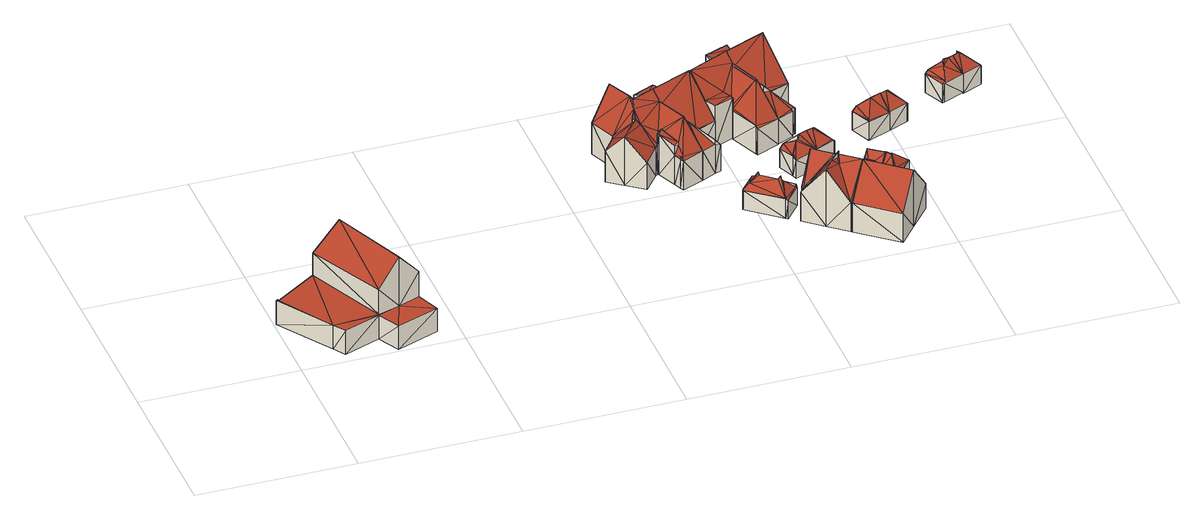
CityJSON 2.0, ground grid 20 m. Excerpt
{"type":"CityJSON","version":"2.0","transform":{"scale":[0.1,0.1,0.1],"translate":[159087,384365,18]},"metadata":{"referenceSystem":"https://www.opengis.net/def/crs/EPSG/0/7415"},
"CityObjects":{
"building1":{"type":"Building","attributes":{"oorspronkelijk_bouwjaar":1928,"status":"Pand in gebruik","geconstateerd":false,"h_maaiveld":18.43,"dak_type":"slanted","pw_datum":"2016-12-01","pw_actueel":"yes","pw_bron":"ahn3","reconstructie_methode":"tudelft3d-geoflow","versie_methode":"v21.03.1","kas_warenhuis":false,"ondergronds_type":"above ground","lod11_replace":false,"reconstruction_skipped":false},"geometry":[{"type":"Solid","lod":"2.2","boundaries":[[[[0,1,2]],[[3,1,4]],[[3,5,1]],[[5,2,1]],[[6,7,5]],[[8,9,10]],[[10,11,7]],[[8,10,7]],[[11,2,5]],[[7,11,5]],[[12,7,13]],[[13,7,6]],[[14,9,8]],[[15,14,8]],[[16,11,10]],[[17,16,10]],[[18,4,1]],[[19,18,1]],[[20,3,18]],[[18,3,4]],[[21,0,2]],[[22,21,2]],[[15,8,12]],[[12,8,7]],[[17,10,9]],[[14,17,9]],[[23,19,21]],[[21,19,0]],[[0,19,1]],[[24,25,23]],[[23,25,19]],[[22,2,26]],[[26,2,16]],[[16,2,11]],[[26,16,27]],[[28,26,27]],[[28,27,25]],[[24,28,25]],[[29,5,20]],[[20,5,3]],[[13,6,29]],[[29,6,5]],[[22,24,21]],[[21,24,23]],[[14,15,17]],[[13,29,12]],[[12,29,27]],[[18,19,25]],[[18,25,20]],[[25,29,20]],[[27,29,25]],[[16,12,27]],[[17,12,16]],[[15,12,17]],[[26,28,22]],[[22,28,24]]]],"semantics":{"surfaces":[{"type":"GroundSurface"},{"type":"WallSurface"},{"type":"RoofSurface"}],"values":[[0,0,0,0,0,0,0,0,0,0,1,1,1,1,1,1,1,1,1,1,1,1,1,1,1,1,1,1,1,1,1,1,1,1,1,1,1,1,1,1,1,1,2,2,2,2,2,2,2,2,2,2,2,2,2,2]]}}]},
"building2":{"type":"Building","attributes":{"oorspronkelijk_bouwjaar":1928,"status":"Pand in gebruik","geconstateerd":false,"h_maaiveld":18.33,"dak_type":"slanted","pw_datum":"2016-12-01","pw_actueel":"yes","pw_bron":"ahn3","reconstructie_methode":"tudelft3d-geoflow","versie_methode":"v21.03.1","kas_warenhuis":false,"ondergronds_type":"above ground","lod11_replace":false,"reconstruction_skipped":false},"geometry":[{"type":"Solid","lod":"2.2","boundaries":[[[[30,31,32]],[[31,33,32]],[[34,30,32]],[[35,36,37]],[[38,39,40]],[[31,30,41]],[[30,34,42]],[[34,43,42]],[[44,45,34]],[[45,36,35]],[[45,35,34]],[[34,35,43]],[[42,43,46]],[[43,47,46]],[[47,48,46]],[[38,48,47]],[[38,40,48]],[[49,38,47]],[[50,49,47]],[[51,39,38]],[[49,51,38]],[[52,37,53]],[[53,37,36]],[[54,55,56]],[[57,58,59]],[[60,61,51]],[[51,40,39]],[[51,61,40]],[[50,47,43]],[[62,50,43]],[[63,64,65]],[[65,64,66]],[[62,43,35]],[[67,62,35]],[[68,41,30]],[[69,68,30]],[[70,31,68]],[[68,31,41]],[[71,34,72]],[[72,34,32]],[[73,74,75]],[[72,32,33]],[[76,72,33]],[[55,54,77]],[[78,79,77]],[[80,75,53]],[[67,35,52]],[[52,35,37]],[[81,82,83]],[[84,81,83]],[[85,48,61]],[[61,48,40]],[[80,53,45]],[[86,80,45]],[[45,53,36]],[[57,59,73]],[[73,59,74]],[[76,33,31]],[[70,76,31]],[[69,30,42]],[[66,69,42]],[[87,44,34]],[[71,87,34]],[[88,83,89]],[[79,78,90]],[[86,45,87]],[[87,45,44]],[[65,66,91]],[[91,66,46]],[[46,66,42]],[[91,46,85]],[[92,91,85]],[[85,46,48]],[[92,85,82]],[[81,92,82]],[[84,83,63]],[[63,83,64]],[[64,83,88]],[[61,60,93]],[[51,49,93]],[[93,49,50]],[[51,93,60]],[[61,93,85]],[[89,50,62]],[[85,93,82]],[[83,50,89]],[[82,93,50]],[[83,82,50]],[[69,56,70]],[[70,56,55]],[[69,70,68]],[[57,73,86]],[[86,73,80]],[[80,73,75]],[[74,59,67]],[[67,59,58]],[[74,67,75]],[[67,52,75]],[[52,53,75]],[[58,57,90]],[[57,86,87]],[[57,87,71]],[[57,71,90]],[[71,72,79]],[[71,79,90]],[[69,66,64]],[[78,77,90]],[[90,77,54]],[[56,90,54]],[[69,64,56]],[[64,88,89]],[[64,89,56]],[[89,62,56]],[[62,90,56]],[[67,58,62]],[[58,90,62]],[[92,81,91]],[[91,84,63]],[[91,81,84]],[[91,63,65]],[[70,55,77]],[[72,70,79]],[[79,70,77]],[[76,70,72]]]],"semantics":{"surfaces":[{"type":"GroundSurface"},{"type":"WallSurface"},{"type":"RoofSurface"}],"values":[[0,0,0,0,0,0,0,0,0,0,0,0,0,0,0,0,0,1,1,1,1,1,1,1,1,1,1,1,1,1,1,1,1,1,1,1,1,1,1,1,1,1,1,1,1,1,1,1,1,1,1,1,1,1,1,1,1,1,1,1,1,1,1,1,1,1,1,1,1,1,1,1,1,1,1,1,1,1,1,2,2,2,2,2,2,2,2,2,2,2,2,2,2,2,2,2,2,2,2,2,2,2,2,2,2,2,2,2,2,2,2,2,2,2,2,2,2,2,2,2,2,2,2,2]]}}]},
"building3":{"type":"Building","attributes":{"oorspronkelijk_bouwjaar":1928,"status":"Pand in gebruik","geconstateerd":false,"h_maaiveld":18.3,"dak_type":"slanted","pw_datum":"2016-12-01","pw_actueel":"yes","pw_bron":"ahn3","reconstructie_methode":"tudelft3d-geoflow","versie_methode":"v21.03.1","kas_warenhuis":false,"ondergronds_type":"above ground","lod11_replace":false,"reconstruction_skipped":false},"geometry":[{"type":"MultiSurface","lod":"2.2","boundaries":[[[35,94,95]],[[96,97,98]],[[99,97,38]],[[94,100,101]],[[99,98,97]],[[95,98,99]],[[37,102,35]],[[102,100,35]],[[100,94,35]],[[95,94,98]],[[98,94,103]],[[104,99,105]],[[105,99,38]],[[105,38,97]],[[106,105,97]],[[107,106,108]],[[108,97,96]],[[108,106,97]],[[109,101,100]],[[110,109,100]],[[111,112,113]],[[106,107,114]],[[115,94,109]],[[109,94,101]],[[116,103,94]],[[115,116,94]],[[67,35,117]],[[117,35,95]],[[108,96,98]],[[118,108,98]],[[118,98,116]],[[116,98,103]],[[52,37,35]],[[67,52,35]],[[119,102,37]],[[52,119,37]],[[117,95,104]],[[104,95,99]],[[120,110,121]],[[121,110,119]],[[102,110,100]],[[119,110,102]],[[121,119,122]],[[123,121,122]],[[123,122,124]],[[124,122,125]],[[124,125,120]],[[120,125,110]],[[106,114,105]],[[105,114,104]],[[107,108,118]],[[112,107,118]],[[113,112,118]],[[114,107,112]],[[104,112,117]],[[114,112,104]],[[67,115,122]],[[110,125,109]],[[52,122,119]],[[115,125,122]],[[67,122,52]],[[115,109,125]],[[116,115,112]],[[112,115,117]],[[117,115,67]],[[113,116,112]],[[118,116,113]],[[121,123,120]],[[120,123,124]]],"semantics":{"surfaces":[{"type":"GroundSurface"},{"type":"WallSurface"},{"type":"RoofSurface"}],"values":[0,0,0,0,0,0,0,0,0,0,0,1,1,1,1,1,1,1,1,1,1,1,1,1,1,1,1,1,1,1,1,1,1,1,1,1,1,1,1,1,1,1,1,1,1,1,1,1,2,2,2,2,2,2,2,2,2,2,2,2,2,2,2,2,2,2,2,2,2]}}]},
"building4":{"type":"Building","attributes":{"oorspronkelijk_bouwjaar":1928,"status":"Pand in gebruik","geconstateerd":false,"h_maaiveld":18.4,"dak_type":"slanted","pw_datum":"2016-12-01","pw_actueel":"yes","pw_bron":"ahn3","reconstructie_methode":"tudelft3d-geoflow","versie_methode":"v21.03.1","kas_warenhuis":false,"ondergronds_type":"above ground","lod11_replace":false,"reconstruction_skipped":false},"geometry":[{"type":"Solid","lod":"2.2","boundaries":[[[[126,127,128]],[[129,127,130]],[[130,127,131]],[[129,132,133]],[[129,133,127]],[[128,134,126]],[[133,128,127]],[[135,133,136]],[[136,133,132]],[[137,128,133]],[[135,137,133]],[[138,130,131]],[[139,138,131]],[[140,141,142]],[[139,131,127]],[[143,139,127]],[[144,145,146]],[[147,148,141]],[[140,147,141]],[[148,129,138]],[[138,129,130]],[[143,149,150]],[[151,126,152]],[[152,126,134]],[[136,132,129]],[[147,136,148]],[[148,136,129]],[[145,144,153]],[[152,134,128]],[[137,152,128]],[[149,143,151]],[[151,127,126]],[[151,143,127]],[[147,140,142]],[[147,142,153]],[[153,142,146]],[[136,147,153]],[[136,153,135]],[[153,146,145]],[[139,143,138]],[[148,143,150]],[[141,148,150]],[[148,138,143]],[[149,151,150]],[[144,152,137]],[[150,151,152]],[[150,152,144]],[[142,144,146]],[[150,144,141]],[[141,144,142]],[[153,144,137]],[[135,153,137]]]],"semantics":{"surfaces":[{"type":"GroundSurface"},{"type":"WallSurface"},{"type":"RoofSurface"}],"values":[[0,0,0,0,0,0,0,1,1,1,1,1,1,1,1,1,1,1,1,1,1,1,1,1,1,1,1,1,1,1,1,1,1,2,2,2,2,2,2,2,2,2,2,2,2,2,2,2,2,2,2,2]]}}]},
"building5":{"type":"Building","attributes":{"oorspronkelijk_bouwjaar":1928,"status":"Pand in gebruik","geconstateerd":false,"h_maaiveld":18.3,"dak_type":"slanted","pw_datum":"2016-12-01","pw_actueel":"yes","pw_bron":"ahn3","reconstructie_methode":"tudelft3d-geoflow","versie_methode":"v21.03.1","kas_warenhuis":false,"ondergronds_type":"above ground","lod11_replace":false,"reconstruction_skipped":false},"geometry":[{"type":"Solid","lod":"2.2","boundaries":[[[[154,155,156]],[[157,156,158]],[[157,154,156]],[[157,158,159]],[[160,161,162]],[[159,103,162]],[[101,163,160]],[[164,163,101]],[[163,161,160]],[[157,159,161]],[[161,159,162]],[[165,156,166]],[[166,156,155]],[[167,161,163]],[[168,167,163]],[[169,157,161]],[[167,169,161]],[[170,162,103]],[[171,170,103]],[[171,103,172]],[[172,103,159]],[[173,159,158]],[[174,172,173]],[[173,172,159]],[[174,173,175]],[[176,174,175]],[[177,164,178]],[[178,164,101]],[[179,154,157]],[[169,179,157]],[[166,155,154]],[[179,166,154]],[[180,181,182]],[[176,175,181]],[[180,176,181]],[[173,158,165]],[[165,158,156]],[[178,101,160]],[[183,178,160]],[[168,163,177]],[[177,163,164]],[[183,160,170]],[[170,160,162]],[[166,179,165]],[[165,179,169]],[[176,172,174]],[[171,172,180]],[[180,172,176]],[[180,170,171]],[[182,170,180]],[[183,168,178]],[[178,168,177]],[[173,165,175]],[[181,169,167]],[[175,165,169]],[[175,169,181]],[[170,182,183]],[[183,182,167]],[[167,182,181]],[[168,183,167]]]],"semantics":{"surfaces":[{"type":"GroundSurface"},{"type":"WallSurface"},{"type":"RoofSurface"}],"values":[[0,0,0,0,0,0,0,0,0,0,0,1,1,1,1,1,1,1,1,1,1,1,1,1,1,1,1,1,1,1,1,1,1,1,1,1,1,1,1,1,1,1,1,2,2,2,2,2,2,2,2,2,2,2,2,2,2,2,2,2]]}}]},
"building6":{"type":"Building","attributes":{"oorspronkelijk_bouwjaar":1951,"status":"Pand in gebruik","geconstateerd":false,"h_maaiveld":18.38,"dak_type":"slanted","pw_datum":"2016-12-01","pw_actueel":"yes","pw_bron":"ahn3","reconstructie_methode":"tudelft3d-geoflow","versie_methode":"v21.03.1","kas_warenhuis":false,"ondergronds_type":"above ground","lod11_replace":false,"reconstruction_skipped":false},"geometry":[{"type":"Solid","lod":"2.2","boundaries":[[[[184,185,186]],[[187,188,185]],[[187,185,184]],[[187,189,190]],[[187,184,189]],[[191,189,184]],[[192,191,184]],[[193,194,195]],[[195,187,190]],[[195,194,187]],[[192,184,196]],[[196,184,186]],[[196,186,197]],[[197,186,185]],[[194,193,198]],[[195,190,189]],[[191,195,189]],[[199,197,200]],[[199,200,201]],[[197,185,202]],[[202,185,188]],[[202,188,187]],[[194,202,187]],[[195,191,198]],[[198,191,200]],[[201,191,192]],[[193,195,198]],[[200,191,201]],[[201,196,197]],[[201,192,196]],[[201,197,199]],[[202,194,197]],[[197,198,200]],[[197,194,198]]]],"semantics":{"surfaces":[{"type":"GroundSurface"},{"type":"WallSurface"},{"type":"RoofSurface"}],"values":[[0,0,0,0,0,1,1,1,1,1,1,1,1,1,1,1,1,1,1,1,1,1,1,2,2,2,2,2,2,2,2,2,2,2]]}}]},
"building7":{"type":"Building","attributes":{"oorspronkelijk_bouwjaar":1928,"status":"Pand in gebruik","geconstateerd":false,"h_maaiveld":18.46,"dak_type":"slanted","pw_datum":"2016-12-01","pw_actueel":"yes","pw_bron":"ahn3","reconstructie_methode":"tudelft3d-geoflow","versie_methode":"v21.03.1","kas_warenhuis":false,"ondergronds_type":"above ground","lod11_replace":false,"reconstruction_skipped":false},"geometry":[{"type":"Solid","lod":"2.2","boundaries":[[[[203,204,205]],[[206,204,203]],[[207,208,209]],[[210,207,206]],[[206,207,209]],[[211,208,207]],[[212,213,214]],[[213,215,214]],[[216,215,213]],[[214,211,217]],[[213,218,216]],[[219,215,220]],[[215,216,220]],[[206,209,204]],[[212,214,217]],[[221,222,209]],[[211,207,217]],[[209,222,204]],[[223,219,224]],[[224,219,220]],[[225,216,226]],[[226,216,218]],[[227,203,228]],[[228,203,205]],[[229,209,230]],[[230,209,208]],[[231,217,207]],[[232,231,207]],[[224,220,216]],[[225,224,216]],[[233,215,223]],[[223,215,219]],[[234,204,235]],[[235,204,222]],[[236,237,238]],[[239,212,231]],[[231,212,217]],[[240,213,239]],[[239,213,212]],[[241,214,215]],[[233,241,215]],[[237,236,242]],[[243,237,242]],[[235,222,244]],[[244,222,221]],[[244,221,209]],[[229,244,209]],[[245,206,227]],[[246,245,227]],[[227,206,203]],[[232,207,247]],[[247,207,210]],[[247,210,206]],[[245,247,206]],[[248,249,250]],[[248,251,249]],[[252,253,248]],[[248,253,251]],[[251,211,214]],[[241,251,214]],[[243,242,254]],[[255,256,254]],[[226,218,213]],[[240,226,213]],[[246,227,257]],[[258,246,257]],[[258,257,256]],[[255,258,256]],[[228,205,204]],[[234,228,204]],[[252,248,259]],[[253,230,251]],[[251,230,208]],[[251,208,211]],[[244,229,235]],[[235,229,260]],[[236,260,242]],[[260,229,242]],[[225,233,223]],[[224,225,223]],[[260,234,235]],[[236,238,260]],[[260,238,234]],[[239,241,240]],[[240,233,225]],[[240,241,233]],[[240,225,226]],[[250,239,231]],[[251,250,249]],[[251,241,250]],[[250,241,239]],[[228,234,257]],[[254,256,237]],[[256,257,238]],[[254,237,243]],[[256,238,237]],[[257,234,238]],[[228,257,227]],[[246,258,245]],[[245,258,255]],[[230,261,229]],[[248,232,259]],[[229,261,259]],[[250,232,248]],[[250,231,232]],[[259,232,247]],[[255,247,245]],[[259,247,255]],[[259,255,254]],[[254,242,259]],[[242,229,259]],[[253,261,230]],[[253,252,261]],[[252,259,261]]]],"semantics":{"surfaces":[{"type":"GroundSurface"},{"type":"WallSurface"},{"type":"RoofSurface"}],"values":[[0,0,0,0,0,0,0,0,0,0,0,0,0,0,0,0,0,0,1,1,1,1,1,1,1,1,1,1,1,1,1,1,1,1,1,1,1,1,1,1,1,1,1,1,1,1,1,1,1,1,1,1,1,1,1,1,1,1,1,1,1,1,1,1,1,1,1,1,1,1,1,1,1,1,2,2,2,2,2,2,2,2,2,2,2,2,2,2,2,2,2,2,2,2,2,2,2,2,2,2,2,2,2,2,2,2,2,2,2,2,2,2,2,2]]}}]},
"building8":{"type":"Building","attributes":{"oorspronkelijk_bouwjaar":1928,"status":"Pand in gebruik","geconstateerd":false,"h_maaiveld":18.36,"dak_type":"slanted","pw_datum":"2016-12-01","pw_actueel":"yes","pw_bron":"ahn3","reconstructie_methode":"tudelft3d-geoflow","versie_methode":"v21.03.1","kas_warenhuis":false,"ondergronds_type":"above ground","lod11_replace":false,"reconstruction_skipped":false},"geometry":[{"type":"Solid","lod":"2.2","boundaries":[[[[262,263,264]],[[265,266,267]],[[264,263,266]],[[268,269,270]],[[266,271,267]],[[264,266,265]],[[264,265,272]],[[268,272,273]],[[274,273,275]],[[269,273,274]],[[268,273,269]],[[268,276,272]],[[277,276,268]],[[276,264,272]],[[278,264,279]],[[279,264,276]],[[168,273,280]],[[280,273,272]],[[281,274,275]],[[177,281,275]],[[179,267,271]],[[282,179,271]],[[283,265,179]],[[179,265,267]],[[284,283,285]],[[286,287,288]],[[288,287,289]],[[177,275,273]],[[168,177,273]],[[290,281,287]],[[286,290,287]],[[291,292,281]],[[290,291,281]],[[274,292,269]],[[281,292,274]],[[293,266,263]],[[294,293,263]],[[282,271,266]],[[293,282,266]],[[279,276,295]],[[295,276,277]],[[296,268,297]],[[297,268,270]],[[297,270,269]],[[292,297,269]],[[295,277,268]],[[296,295,268]],[[280,272,283]],[[284,280,283]],[[283,272,265]],[[294,263,298]],[[298,263,262]],[[299,300,301]],[[288,289,291]],[[291,289,292]],[[298,262,264]],[[278,298,264]],[[300,299,302]],[[282,293,179]],[[179,293,285]],[[285,293,294]],[[283,179,285]],[[301,280,284]],[[298,278,294]],[[299,278,302]],[[302,278,279]],[[299,294,278]],[[301,284,285]],[[285,294,299]],[[301,285,299]],[[168,289,287]],[[292,289,297]],[[296,289,168]],[[177,287,281]],[[168,287,177]],[[296,297,289]],[[288,291,290]],[[286,288,290]],[[300,302,301]],[[295,302,279]],[[301,296,280]],[[295,301,302]],[[296,301,295]],[[168,280,296]]]],"semantics":{"surfaces":[{"type":"GroundSurface"},{"type":"WallSurface"},{"type":"RoofSurface"}],"values":[[0,0,0,0,0,0,0,0,0,0,0,0,0,0,1,1,1,1,1,1,1,1,1,1,1,1,1,1,1,1,1,1,1,1,1,1,1,1,1,1,1,1,1,1,1,1,1,1,1,1,1,1,1,1,1,1,1,1,2,2,2,2,2,2,2,2,2,2,2,2,2,2,2,2,2,2,2,2,2,2,2,2,2,2]]}}]},
"building9":{"type":"Building","attributes":{"oorspronkelijk_bouwjaar":1928,"status":"Pand in gebruik","geconstateerd":false,"h_maaiveld":18.49,"dak_type":"slanted","pw_datum":"2016-12-01","pw_actueel":"yes","pw_bron":"ahn3","reconstructie_methode":"tudelft3d-geoflow","versie_methode":"v21.03.1","kas_warenhuis":false,"ondergronds_type":"above ground","lod11_replace":false,"reconstruction_skipped":false},"geometry":[{"type":"Solid","lod":"2.2","boundaries":[[[[303,221,209]],[[304,305,306]],[[307,303,209]],[[308,309,310]],[[308,311,219]],[[312,309,308]],[[307,209,313]],[[307,313,314]],[[308,310,304]],[[304,306,311]],[[308,304,311]],[[305,313,306]],[[313,209,306]],[[315,314,316]],[[316,314,313]],[[317,312,308]],[[318,317,308]],[[319,307,315]],[[315,307,314]],[[320,221,303]],[[321,320,303]],[[322,309,312]],[[317,322,312]],[[323,324,325]],[[325,324,304]],[[304,324,305]],[[316,313,324]],[[324,313,305]],[[321,303,307]],[[319,321,307]],[[326,327,323]],[[323,327,324]],[[318,308,328]],[[328,308,219]],[[325,304,329]],[[329,304,310]],[[330,331,332]],[[332,331,329]],[[333,311,327]],[[326,333,327]],[[327,311,306]],[[331,330,334]],[[327,306,209]],[[229,327,209]],[[229,209,320]],[[320,209,221]],[[328,219,311]],[[333,328,311]],[[332,329,322]],[[322,310,309]],[[322,329,310]],[[318,322,317]],[[330,332,318]],[[318,332,322]],[[316,324,327]],[[316,327,229]],[[316,229,319]],[[315,316,319]],[[329,331,325]],[[326,331,333]],[[333,331,334]],[[325,326,323]],[[325,331,326]],[[330,318,334]],[[334,328,333]],[[334,318,328]],[[229,320,321]],[[319,229,321]]]],"semantics":{"surfaces":[{"type":"GroundSurface"},{"type":"WallSurface"},{"type":"RoofSurface"}],"values":[[0,0,0,0,0,0,0,0,0,0,0,0,0,1,1,1,1,1,1,1,1,1,1,1,1,1,1,1,1,1,1,1,1,1,1,1,1,1,1,1,1,1,1,1,1,1,1,1,1,1,1,2,2,2,2,2,2,2,2,2,2,2,2,2,2,2,2,2]]}}]},
"building10":{"type":"Building","attributes":{"oorspronkelijk_bouwjaar":1951,"status":"Pand in gebruik","geconstateerd":false,"h_maaiveld":18.39,"dak_type":"slanted","pw_datum":"2016-12-01","pw_actueel":"yes","pw_bron":"ahn3","reconstructie_methode":"tudelft3d-geoflow","versie_methode":"v21.03.1","kas_warenhuis":false,"ondergronds_type":"above ground","lod11_replace":false,"reconstruction_skipped":false},"geometry":[{"type":"Solid","lod":"2.2","boundaries":[[[[186,335,184]],[[336,335,337]],[[338,336,337]],[[184,335,336]],[[184,336,189]],[[191,189,336]],[[339,191,336]],[[339,340,341]],[[340,339,342]],[[342,336,338]],[[342,339,336]],[[196,186,184]],[[192,196,184]],[[343,337,335]],[[344,343,335]],[[192,184,191]],[[191,184,189]],[[342,338,337]],[[343,342,337]],[[344,335,196]],[[196,335,186]],[[340,342,341]],[[341,343,344]],[[341,342,343]],[[341,344,345]],[[192,345,196]],[[196,345,344]],[[191,345,192]],[[339,341,191]],[[191,341,345]]]],"semantics":{"surfaces":[{"type":"GroundSurface"},{"type":"WallSurface"},{"type":"RoofSurface"}],"values":[[0,0,0,0,0,1,1,1,1,1,1,1,1,1,1,1,1,1,1,1,1,2,2,2,2,2,2,2,2,2]]}}]},
"building11":{"type":"Building","attributes":{"oorspronkelijk_bouwjaar":1951,"status":"Pand in gebruik","geconstateerd":false,"h_maaiveld":18.45,"dak_type":"slanted","pw_datum":"2016-12-01","pw_actueel":"yes","pw_bron":"ahn3","reconstructie_methode":"tudelft3d-geoflow","versie_methode":"v21.03.1","kas_warenhuis":false,"ondergronds_type":"above ground","lod11_replace":false,"reconstruction_skipped":false},"geometry":[{"type":"Solid","lod":"2.2","boundaries":[[[[346,347,348]],[[349,347,350]],[[349,348,347]],[[351,348,349]],[[352,348,351]],[[353,354,355]],[[355,354,352]],[[352,354,348]],[[356,346,354]],[[354,346,348]],[[357,349,358]],[[358,349,350]],[[355,352,359]],[[359,352,351]],[[358,350,347]],[[360,358,347]],[[359,351,349]],[[357,359,349]],[[360,347,356]],[[356,347,346]],[[354,353,361]],[[362,357,358]],[[360,362,358]],[[355,359,361]],[[353,355,361]],[[362,359,357]],[[361,359,362]],[[354,361,356]],[[356,361,360]],[[360,361,362]]]],"semantics":{"surfaces":[{"type":"GroundSurface"},{"type":"WallSurface"},{"type":"RoofSurface"}],"values":[[0,0,0,0,0,1,1,1,1,1,1,1,1,1,1,1,1,1,1,1,1,2,2,2,2,2,2,2,2,2]]}}]},
"building12":{"type":"Building","attributes":{"oorspronkelijk_bouwjaar":1951,"status":"Pand in gebruik","geconstateerd":false,"h_maaiveld":18.44,"dak_type":"slanted","pw_datum":"2016-12-01","pw_actueel":"yes","pw_bron":"ahn3","reconstructie_methode":"tudelft3d-geoflow","versie_methode":"v21.03.1","kas_warenhuis":false,"ondergronds_type":"above ground","lod11_replace":false,"reconstruction_skipped":false},"geometry":[{"type":"Solid","lod":"2.2","boundaries":[[[[350,363,349]],[[364,363,365]],[[366,364,365]],[[349,363,364]],[[349,364,351]],[[367,349,368]],[[368,349,351]],[[358,350,349]],[[367,358,349]],[[369,365,363]],[[370,369,363]],[[371,364,372]],[[372,364,366]],[[372,366,365]],[[369,372,365]],[[370,363,358]],[[358,363,350]],[[368,351,371]],[[371,351,364]],[[372,369,371]],[[371,370,373]],[[371,369,370]],[[367,373,358]],[[358,373,370]],[[368,371,373]],[[367,368,373]]]],"semantics":{"surfaces":[{"type":"GroundSurface"},{"type":"WallSurface"},{"type":"RoofSurface"}],"values":[[0,0,0,0,0,1,1,1,1,1,1,1,1,1,1,1,1,1,1,2,2,2,2,2,2,2]]}}]},
"building13":{"type":"Building","attributes":{"oorspronkelijk_bouwjaar":1951,"status":"Pand in gebruik","geconstateerd":false,"h_maaiveld":18.38,"dak_type":"slanted","pw_datum":"2016-12-01","pw_actueel":"yes","pw_bron":"ahn3","reconstructie_methode":"tudelft3d-geoflow","versie_methode":"v21.03.1","kas_warenhuis":false,"ondergronds_type":"above ground","lod11_replace":false,"reconstruction_skipped":false},"geometry":[{"type":"Solid","lod":"2.2","boundaries":[[[[374,375,376]],[[376,375,377]],[[377,375,378]],[[379,377,380]],[[376,377,379]],[[381,376,382]],[[382,376,379]],[[383,374,381]],[[381,374,376]],[[384,377,378]],[[385,384,378]],[[385,378,375]],[[386,385,375]],[[382,379,380]],[[387,382,380]],[[386,375,383]],[[383,375,374]],[[384,380,377]],[[388,387,384]],[[384,387,380]],[[389,390,391]],[[388,384,392]],[[393,394,392]],[[390,389,393]],[[393,389,394]],[[393,392,390]],[[385,392,384]],[[385,386,391]],[[391,390,392]],[[385,391,392]],[[388,392,381]],[[382,388,381]],[[381,392,394]],[[387,388,382]],[[386,383,391]],[[391,383,389]],[[394,389,381]],[[389,383,381]]]],"semantics":{"surfaces":[{"type":"GroundSurface"},{"type":"WallSurface"},{"type":"RoofSurface"}],"values":[[0,0,0,0,0,1,1,1,1,1,1,1,1,1,1,1,1,1,1,1,1,1,1,1,1,2,2,2,2,2,2,2,2,2,2,2,2,2]]}}]},
"building14":{"type":"Building","attributes":{"oorspronkelijk_bouwjaar":1951,"status":"Pand in gebruik","geconstateerd":false,"h_maaiveld":18.34,"dak_type":"slanted","pw_datum":"2016-12-01","pw_actueel":"yes","pw_bron":"ahn3","reconstructie_methode":"tudelft3d-geoflow","versie_methode":"v21.03.1","kas_warenhuis":false,"ondergronds_type":"above ground","lod11_replace":false,"reconstruction_skipped":false},"geometry":[{"type":"Solid","lod":"2.2","boundaries":[[[[395,396,397]],[[398,399,395]],[[395,400,396]],[[399,400,395]],[[401,400,399]],[[385,398,402]],[[402,398,395]],[[402,395,403]],[[403,395,397]],[[404,405,406]],[[386,399,385]],[[385,399,398]],[[403,397,407]],[[407,397,396]],[[405,400,383]],[[383,400,401]],[[383,401,399]],[[386,383,399]],[[407,396,400]],[[404,407,405]],[[405,407,400]],[[402,408,385]],[[385,408,386]],[[403,407,402]],[[402,404,406]],[[402,407,404]],[[402,406,408]],[[406,386,408]],[[405,383,406]],[[406,383,386]]]],"semantics":{"surfaces":[{"type":"GroundSurface"},{"type":"WallSurface"},{"type":"RoofSurface"}],"values":[[0,0,0,0,0,1,1,1,1,1,1,1,1,1,1,1,1,1,1,1,1,2,2,2,2,2,2,2,2,2]]}}]}
},
"vertices":[
[125,142,4],[161,53,4],[93,137,4],[119,2,4],[173,23,4],[104,30,4],[58,13,4],[48,28,4],[2,96,4],[4,97,4],[5,95,4],[59,132,4],[48,28,37],[58,13,37],[4,97,38],[2,96,38],[59,132,37],[5,95,38],[173,23,36],[161,53,36],[119,2,37],[125,142,68],[93,137,104],[161,53,71],[133,42,104],[133,42,36],[59,132,68],[105,32,37],[105,32,71],[104,30,37],
[514,241,3],[474,234,3],[472,272,3],[455,248,3],[473,273,3],[528,292,3],[511,329,3],[512,330,3],[562,215,3],[535,203,3],[533,207,3],[496,218,3],[516,242,3],[533,282,3],[459,307,3],[484,318,3],[518,242,3],[549,244,3],[529,217,3],[562,215,44],[549,244,76],[535,203,43],[512,330,43],[511,329,43],[497,261,70],[497,261,72],[502,259,65],[498,287,88],[500,280,88],[498,287,80],[533,207,47],[533,207,44],[533,282,76],[517,244,59],[517,244,44],[516,242,59],[516,242,42],[528,292,88],[496,218,40],[514,241,42],[474,234,71],[473,273,46],[472,272,44],[506,304,67],[506,304,66],[511,328,44],[455,248,46],[496,261,71],[493,263,73],[493,263,67],[511,329,44],[535,222,58],[535,222,53],[524,250,54],[524,250,60],[529,217,44],[484,318,88],[459,307,46],[524,250,48],[522,256,54],[498,272,80],[518,242,59],[529,217,57],[536,207,47],
[580,314,3],[534,279,3],[588,226,3],[580,223,3],[573,263,3],[550,241,3],[546,344,3],[564,352,3],[519,333,3],[598,274,3],[550,241,73],[562,215,43],[580,223,44],[580,223,50],[588,226,39],[564,352,42],[546,344,43],[571,263,40],[571,263,41],[572,263,40],[554,240,70],[580,314,88],[598,274,39],[534,279,73],[573,263,39],[519,333,43],[546,344,56],[519,333,55],[534,329,53],[534,329,56],[549,339,56],[549,339,50],
[649,134,4],[646,130,4],[605,165,4],[627,109,4],[629,107,4],[648,130,4],[586,142,4],[587,143,4],[607,168,4],[587,143,32],[586,142,31],[605,165,32],[629,107,29],[648,130,29],[628,131,49],[628,131,44],[625,130,46],[646,130,31],[607,148,44],[607,148,48],[607,145,46],[627,109,32],[627,109,31],[646,130,34],[632,131,41],[649,134,29],[607,168,29],[595,144,38],
[668,255,3],[639,243,3],[638,245,3],[653,289,3],[622,283,3],[622,284,3],[581,314,3],[637,327,3],[591,290,3],[633,337,3],[616,375,3],[638,245,42],[639,243,39],[637,327,77],[633,337,88],[653,289,76],[591,290,59],[598,274,60],[622,284,59],[622,283,42],[622,283,59],[623,284,44],[623,284,59],[616,375,43],[564,352,43],[668,255,39],[622,289,59],[622,289,44],[617,301,58],[581,314,88],
[687,211,4],[659,211,4],[683,221,4],[663,188,4],[654,209,4],[694,194,4],[665,182,4],[694,194,30],[687,211,47],[663,188,35],[663,188,31],[665,182,29],[683,221,36],[659,211,35],[671,200,43],[673,201,50],[673,201,44],[677,207,47],[654,209,30],
[643,100,5],[665,77,5],[641,97,5],[662,124,5],[726,123,5],[727,101,5],[712,84,5],[688,155,5],[737,114,5],[738,138,5],[739,140,5],[749,128,5],[760,141,5],[742,156,5],[730,129,5],[733,145,5],[769,152,5],[751,167,5],[690,57,5],[688,58,5],[769,152,33],[751,167,32],[742,156,45],[733,145,33],[643,100,45],[641,97,45],[712,84,84],[727,101,59],[730,129,32],[726,123,39],[760,141,46],[665,77,84],[688,58,46],[687,101,81],[687,101,87],[678,93,84],[738,138,32],[739,140,33],[749,128,31],[689,103,84],[689,103,88],[690,57,46],[662,124,84],[643,100,50],[688,155,39],[728,121,40],[728,121,31],[731,128,31],[737,114,31],[728,121,57],[737,114,57],[686,104,84],[685,105,84],[685,105,82],[644,98,48],[644,98,49],[721,105,59],[687,95,76],[722,104,59],
[693,268,4],[692,268,4],[676,307,4],[658,278,4],[687,265,4],[668,255,4],[685,359,4],[652,390,4],[669,397,4],[689,264,4],[638,324,4],[633,337,4],[622,377,4],[616,375,4],[677,308,4],[702,319,4],[676,307,40],[677,308,40],[638,324,73],[622,377,43],[689,264,39],[658,278,64],[658,278,72],[667,280,62],[627,370,58],[627,370,52],[653,381,57],[653,381,53],[622,377,59],[652,390,58],[652,390,43],[687,265,41],[692,268,41],[702,319,39],[685,359,88],[669,397,42],[693,268,40],[673,307,44],[673,307,40],[671,310,45],[675,308,41],
[738,17,5],[763,120,5],[761,118,5],[748,127,5],[760,44,5],[786,137,5],[769,115,5],[764,119,5],[760,142,5],[787,137,5],[749,104,5],[785,74,5],[785,74,40],[749,104,40],[787,137,31],[786,137,32],[760,44,84],[690,57,45],[738,17,45],[769,115,31],[761,118,31],[761,118,19],[763,120,33],[748,127,31],[748,127,20],[769,152,32],[764,119,32],[765,136,47],[765,136,44],[764,119,37],[760,142,46],[765,138,45],
[702,229,4],[718,205,4],[709,232,4],[720,206,4],[718,205,30],[718,205,31],[717,206,31],[720,206,28],[709,232,29],[702,229,36],[695,214,47],
[758,254,4],[763,256,4],[769,228,4],[792,255,4],[787,266,4],[798,239,4],[769,227,4],[769,228,31],[769,228,30],[769,227,30],[758,254,30],[792,255,47],[787,266,35],[798,239,29],[763,256,35],[770,229,31],[779,250,47],
[808,275,4],[823,250,4],[813,277,4],[824,251,4],[792,255,46],[798,239,30],[813,277,29],[808,275,35],[823,250,30],[824,251,28],[801,259,46],
[891,311,4],[896,300,4],[866,300,4],[877,273,4],[903,284,4],[862,299,4],[874,272,4],[866,300,34],[862,299,30],[891,311,35],[877,273,30],[903,284,30],[896,300,47],[874,272,30],[877,273,34],[884,296,46],[884,296,48],[890,298,47],[881,289,43],[882,295,47],[882,295,46],
[928,295,3],[918,323,3],[929,296,3],[903,284,3],[896,300,3],[907,318,3],[891,311,3],[928,295,30],[929,296,28],[907,318,39],[907,318,35],[906,307,45],[918,323,28],[905,304,47]
]}
